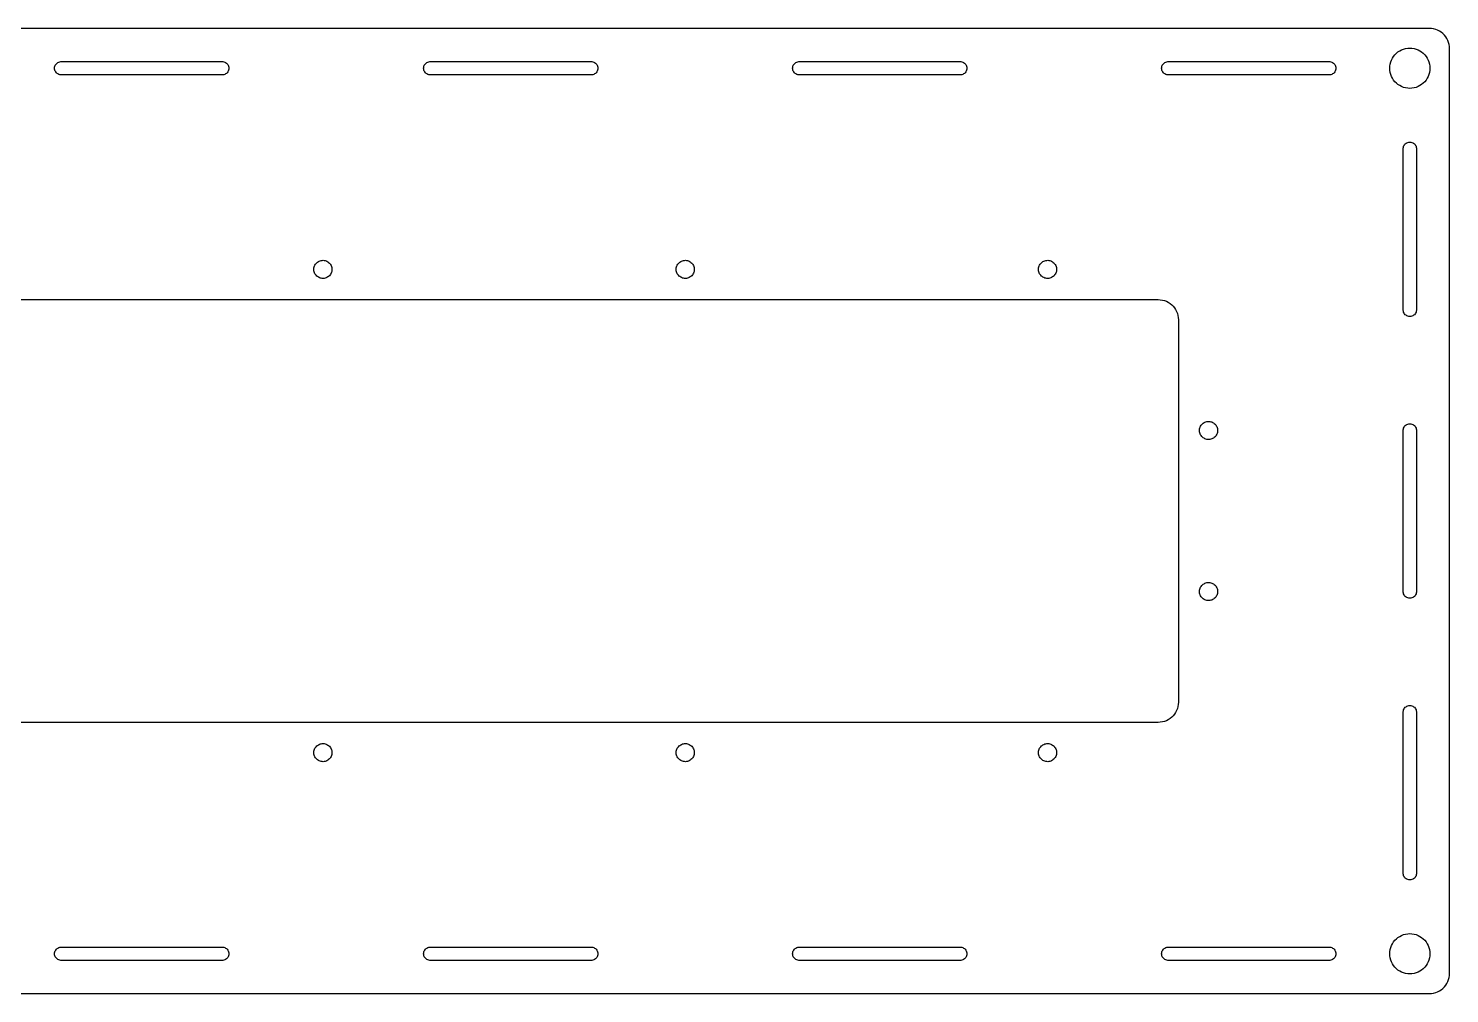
# Model space of a CAD drawing. Header units: metres. Extents: x -325 to 325, y -120 to 120.
# Drawn here: x -28.1 to 324.9, y -119.8 to 119.8 of the extents above; entities that cross this region are included whole.
import ezdxf

# ---------------------------------------------------------------- set-up
doc = ezdxf.new("R2010")
doc.units = ezdxf.units.M

msp = doc.modelspace()

# ---------------------------------------------------------------- linework, layer by layer
for p, q in [((319.875, 119.825), (-319.875, 119.825)), ((320.398, 119.798), (319.875, 119.825)), ((320.915, 119.716), (320.398, 119.798)), ((321.42, 119.58), (320.915, 119.716)), ((321.909, 119.393), (321.42, 119.58)), ((322.375, 119.155), (321.909, 119.393)), ((322.814, 118.87), (322.375, 119.155)), ((323.221, 118.541), (322.814, 118.87)), ((323.591, 118.171), (323.221, 118.541)), ((323.92, 117.764), (323.591, 118.171)), ((324.205, 117.325), (323.92, 117.764)), ((324.443, 116.859), (324.205, 117.325)), ((324.63, 116.37), (324.443, 116.859)), ((310.955, 112.889), (311.284, 113.296)), ((311.284, 113.296), (311.654, 113.666)), ((311.654, 113.666), (312.061, 113.995)), ((312.061, 113.995), (312.5, 114.28)), ((312.5, 114.28), (312.966, 114.518)), ((312.966, 114.518), (313.455, 114.705)), ((313.455, 114.705), (313.96, 114.841)), ((313.96, 114.841), (314.477, 114.923)), ((314.477, 114.923), (315, 114.95)), ((315, 114.95), (315.523, 114.923)), ((315.523, 114.923), (316.04, 114.841)), ((316.04, 114.841), (316.545, 114.705)), ((316.545, 114.705), (317.034, 114.518)), ((317.034, 114.518), (317.5, 114.28)), ((317.5, 114.28), (317.939, 113.995)), ((317.939, 113.995), (318.346, 113.666)), ((318.346, 113.666), (318.716, 113.296)), ((318.716, 113.296), (319.045, 112.889)), ((324.766, 115.865), (324.63, 116.37)), ((324.848, 115.348), (324.766, 115.865)), ((324.875, 114.825), (324.848, 115.348)), ((324.875, -114.825), (324.875, 114.825)), ((-21.65, 109.95), (-21.6316, 110.196)), ((-21.6316, 109.704), (-21.65, 109.95)), ((-21.6316, 110.196), (-21.5767, 110.436)), ((-21.5767, 109.464), (-21.6316, 109.704)), ((-21.5767, 110.436), (-21.4866, 110.666)), ((-21.4866, 109.234), (-21.5767, 109.464)), ((-21.4866, 110.666), (-21.3633, 110.879)), ((-21.3633, 110.879), (-21.2095, 111.072)), ((-21.2095, 111.072), (-21.0287, 111.24)), ((-21.0287, 111.24), (-20.825, 111.379)), ((-20.825, 111.379), (-20.6028, 111.486)), ((-20.6028, 111.486), (-20.3672, 111.559)), ((-20.3672, 111.559), (-20.1233, 111.595)), ((-20.1233, 111.595), (20.1233, 111.595)), ((20.1233, 111.595), (20.3672, 111.559)), ((20.3672, 111.559), (20.6028, 111.486)), ((20.6028, 111.486), (20.825, 111.379)), ((20.825, 111.379), (21.0287, 111.24)), ((21.0287, 111.24), (21.2095, 111.072)), ((21.2095, 111.072), (21.3633, 110.879)), ((21.3633, 110.879), (21.4866, 110.666)), ((21.4866, 110.666), (21.5767, 110.436)), ((21.5767, 109.464), (21.4866, 109.234)), ((21.5767, 110.436), (21.6316, 110.196)), ((21.6316, 109.704), (21.5767, 109.464)), ((21.6316, 110.196), (21.65, 109.95)), ((21.65, 109.95), (21.6316, 109.704)), ((70.0167, 109.95), (70.0351, 110.196)), ((70.0351, 109.704), (70.0167, 109.95)), ((70.0351, 110.196), (70.09, 110.436)), ((70.09, 109.464), (70.0351, 109.704)), ((70.09, 110.436), (70.1801, 110.666)), ((70.1801, 109.234), (70.09, 109.464)), ((70.1801, 110.666), (70.3034, 110.879)), ((70.3034, 110.879), (70.4571, 111.072)), ((70.4571, 111.072), (70.6379, 111.24)), ((70.6379, 111.24), (70.8417, 111.379)), ((70.8417, 111.379), (71.0638, 111.486)), ((71.0638, 111.486), (71.2995, 111.559)), ((71.2995, 111.559), (71.5434, 111.595)), ((71.5434, 111.595), (111.79, 111.595)), ((111.79, 111.595), (112.034, 111.559)), ((112.034, 111.559), (112.269, 111.486)), ((112.269, 111.486), (112.492, 111.379)), ((112.492, 111.379), (112.695, 111.24)), ((112.695, 111.24), (112.876, 111.072)), ((112.876, 111.072), (113.03, 110.879)), ((113.03, 110.879), (113.153, 110.666)), ((113.153, 110.666), (113.243, 110.436)), ((113.243, 109.464), (113.153, 109.234)), ((113.243, 110.436), (113.298, 110.196)), ((113.298, 109.704), (113.243, 109.464)), ((113.298, 110.196), (113.317, 109.95)), ((113.317, 109.95), (113.298, 109.704)), ((161.683, 109.95), (161.702, 110.196)), ((161.702, 109.704), (161.683, 109.95)), ((161.702, 110.196), (161.757, 110.436)), ((161.757, 109.464), (161.702, 109.704)), ((161.757, 110.436), (161.847, 110.666)), ((161.847, 109.234), (161.757, 109.464)), ((161.847, 110.666), (161.97, 110.879)), ((161.97, 110.879), (162.124, 111.072)), ((162.124, 111.072), (162.305, 111.24)), ((162.305, 111.24), (162.508, 111.379)), ((162.508, 111.379), (162.731, 111.486)), ((162.731, 111.486), (162.966, 111.559)), ((162.966, 111.559), (163.21, 111.595)), ((163.21, 111.595), (203.457, 111.595)), ((203.457, 111.595), (203.701, 111.559)), ((203.701, 111.559), (203.936, 111.486)), ((203.936, 111.486), (204.158, 111.379)), ((204.158, 111.379), (204.362, 111.24)), ((204.362, 111.24), (204.543, 111.072)), ((204.543, 111.072), (204.697, 110.879)), ((204.697, 110.879), (204.82, 110.666)), ((204.82, 110.666), (204.91, 110.436)), ((204.91, 109.464), (204.82, 109.234)), ((204.91, 110.436), (204.965, 110.196)), ((204.965, 109.704), (204.91, 109.464)), ((204.965, 110.196), (204.983, 109.95)), ((204.983, 109.95), (204.965, 109.704)), ((253.35, 109.95), (253.368, 110.196)), ((253.368, 109.704), (253.35, 109.95)), ((253.368, 110.196), (253.423, 110.436)), ((253.423, 109.464), (253.368, 109.704)), ((253.423, 110.436), (253.513, 110.666)), ((253.513, 109.234), (253.423, 109.464)), ((253.513, 110.666), (253.637, 110.879)), ((253.637, 110.879), (253.79, 111.072)), ((253.79, 111.072), (253.971, 111.24)), ((253.971, 111.24), (254.175, 111.379)), ((254.175, 111.379), (254.397, 111.486)), ((254.397, 111.486), (254.633, 111.559)), ((254.633, 111.559), (254.877, 111.595)), ((254.877, 111.595), (295.123, 111.595)), ((295.123, 111.595), (295.367, 111.559)), ((295.367, 111.559), (295.603, 111.486)), ((295.603, 111.486), (295.825, 111.379)), ((295.825, 111.379), (296.029, 111.24)), ((296.029, 111.24), (296.21, 111.072)), ((296.21, 111.072), (296.363, 110.879)), ((296.363, 110.879), (296.487, 110.666)), ((296.487, 110.666), (296.577, 110.436)), ((296.577, 109.464), (296.487, 109.234)), ((296.577, 110.436), (296.632, 110.196)), ((296.632, 109.704), (296.577, 109.464)), ((296.632, 110.196), (296.65, 109.95)), ((296.65, 109.95), (296.632, 109.704)), ((310, 109.95), (310.027, 110.473)), ((310.027, 109.427), (310, 109.95)), ((310.027, 110.473), (310.109, 110.99)), ((310.109, 110.99), (310.245, 111.495)), ((310.245, 111.495), (310.432, 111.984)), ((310.432, 111.984), (310.67, 112.45)), ((310.67, 112.45), (310.955, 112.889)), ((319.045, 112.889), (319.33, 112.45)), ((319.33, 112.45), (319.568, 111.984)), ((319.568, 111.984), (319.755, 111.495)), ((319.755, 111.495), (319.891, 110.99)), ((319.891, 110.99), (319.973, 110.473)), ((319.973, 110.473), (320, 109.95)), ((320, 109.95), (319.973, 109.427)), ((-21.3633, 109.021), (-21.4866, 109.234)), ((-21.2095, 108.828), (-21.3633, 109.021)), ((-21.0287, 108.66), (-21.2095, 108.828)), ((-20.825, 108.521), (-21.0287, 108.66)), ((-20.6028, 108.414), (-20.825, 108.521)), ((-20.3672, 108.341), (-20.6028, 108.414)), ((-20.1233, 108.305), (-20.3672, 108.341)), ((20.1233, 108.305), (-20.1233, 108.305)), ((20.3672, 108.341), (20.1233, 108.305)), ((20.6028, 108.414), (20.3672, 108.341)), ((20.825, 108.521), (20.6028, 108.414)), ((21.0287, 108.66), (20.825, 108.521)), ((21.2095, 108.828), (21.0287, 108.66)), ((21.3633, 109.021), (21.2095, 108.828)), ((21.4866, 109.234), (21.3633, 109.021)), ((70.3034, 109.021), (70.1801, 109.234)), ((70.4571, 108.828), (70.3034, 109.021)), ((70.6379, 108.66), (70.4571, 108.828)), ((70.8417, 108.521), (70.6379, 108.66)), ((71.0638, 108.414), (70.8417, 108.521)), ((71.2995, 108.341), (71.0638, 108.414)), ((71.5434, 108.305), (71.2995, 108.341)), ((111.79, 108.305), (71.5434, 108.305)), ((112.034, 108.341), (111.79, 108.305)), ((112.269, 108.414), (112.034, 108.341)), ((112.492, 108.521), (112.269, 108.414)), ((112.695, 108.66), (112.492, 108.521)), ((112.876, 108.828), (112.695, 108.66)), ((113.03, 109.021), (112.876, 108.828)), ((113.153, 109.234), (113.03, 109.021)), ((161.97, 109.021), (161.847, 109.234)), ((162.124, 108.828), (161.97, 109.021)), ((162.305, 108.66), (162.124, 108.828)), ((162.508, 108.521), (162.305, 108.66)), ((162.731, 108.414), (162.508, 108.521)), ((162.966, 108.341), (162.731, 108.414)), ((163.21, 108.305), (162.966, 108.341)), ((203.457, 108.305), (163.21, 108.305)), ((203.701, 108.341), (203.457, 108.305)), ((203.936, 108.414), (203.701, 108.341)), ((204.158, 108.521), (203.936, 108.414)), ((204.362, 108.66), (204.158, 108.521)), ((204.543, 108.828), (204.362, 108.66)), ((204.697, 109.021), (204.543, 108.828)), ((204.82, 109.234), (204.697, 109.021)), ((253.637, 109.021), (253.513, 109.234)), ((253.79, 108.828), (253.637, 109.021)), ((253.971, 108.66), (253.79, 108.828)), ((254.175, 108.521), (253.971, 108.66)), ((254.397, 108.414), (254.175, 108.521)), ((254.633, 108.341), (254.397, 108.414)), ((254.877, 108.305), (254.633, 108.341)), ((295.123, 108.305), (254.877, 108.305)), ((295.367, 108.341), (295.123, 108.305)), ((295.603, 108.414), (295.367, 108.341)), ((295.825, 108.521), (295.603, 108.414)), ((296.029, 108.66), (295.825, 108.521)), ((296.21, 108.828), (296.029, 108.66)), ((296.363, 109.021), (296.21, 108.828)), ((296.487, 109.234), (296.363, 109.021)), ((310.109, 108.91), (310.027, 109.427)), ((310.245, 108.405), (310.109, 108.91)), ((310.432, 107.916), (310.245, 108.405)), ((310.67, 107.45), (310.432, 107.916)), ((310.955, 107.011), (310.67, 107.45)), ((311.284, 106.604), (310.955, 107.011)), ((311.654, 106.234), (311.284, 106.604)), ((312.061, 105.905), (311.654, 106.234)), ((318.346, 106.234), (317.939, 105.905)), ((318.716, 106.604), (318.346, 106.234)), ((319.045, 107.011), (318.716, 106.604)), ((319.33, 107.45), (319.045, 107.011)), ((319.568, 107.916), (319.33, 107.45)), ((319.755, 108.405), (319.568, 107.916)), ((319.891, 108.91), (319.755, 108.405)), ((319.973, 109.427), (319.891, 108.91)), ((312.5, 105.62), (312.061, 105.905)), ((312.966, 105.382), (312.5, 105.62)), ((313.455, 105.195), (312.966, 105.382)), ((313.96, 105.059), (313.455, 105.195)), ((314.477, 104.977), (313.96, 105.059)), ((315, 104.95), (314.477, 104.977)), ((315.523, 104.977), (315, 104.95)), ((316.04, 105.059), (315.523, 104.977)), ((316.545, 105.195), (316.04, 105.059)), ((317.034, 105.382), (316.545, 105.195)), ((317.5, 105.62), (317.034, 105.382)), ((317.939, 105.905), (317.5, 105.62)), ((313.355, 90.0733), (313.391, 90.3172)), ((313.355, 49.8267), (313.355, 90.0733)), ((313.391, 90.3172), (313.464, 90.5528)), ((313.464, 90.5528), (313.571, 90.775)), ((313.571, 90.775), (313.71, 90.9788)), ((313.71, 90.9788), (313.878, 91.1595)), ((313.878, 91.1595), (314.071, 91.3133)), ((314.071, 91.3133), (314.284, 91.4366)), ((314.284, 91.4366), (314.514, 91.5267)), ((314.514, 91.5267), (314.754, 91.5816)), ((314.754, 91.5816), (315, 91.6)), ((315, 91.6), (315.246, 91.5816)), ((315.246, 91.5816), (315.486, 91.5267)), ((315.486, 91.5267), (315.716, 91.4366)), ((315.716, 91.4366), (315.929, 91.3133)), ((315.929, 91.3133), (316.122, 91.1595)), ((316.122, 91.1595), (316.29, 90.9788)), ((316.29, 90.9788), (316.429, 90.775)), ((316.429, 90.775), (316.536, 90.5528)), ((316.536, 90.5528), (316.609, 90.3172)), ((316.609, 90.3172), (316.645, 90.0733)), ((316.645, 90.0733), (316.645, 49.8267)), ((42.7534, 60.1239), (42.7807, 60.3703)), ((42.7534, 59.8761), (42.7534, 60.1239)), ((42.7807, 60.3703), (42.8349, 60.6122)), ((42.8349, 60.6122), (42.9154, 60.8467)), ((42.9154, 60.8467), (43.0212, 61.0709)), ((43.0212, 61.0709), (43.151, 61.2821)), ((43.151, 61.2821), (43.3033, 61.4777)), ((43.3033, 61.4777), (43.4761, 61.6554)), ((43.4761, 61.6554), (43.6675, 61.813)), ((43.6675, 61.813), (43.875, 61.9485)), ((43.875, 61.9485), (44.0962, 62.0605)), ((44.0962, 62.0605), (44.3283, 62.1474)), ((44.3283, 62.1474), (44.5686, 62.2083)), ((44.5686, 62.2083), (44.8142, 62.2423)), ((44.8142, 62.2423), (45.062, 62.2491)), ((45.062, 62.2491), (45.309, 62.2287)), ((45.309, 62.2287), (45.5523, 62.1812)), ((45.5523, 62.1812), (45.7889, 62.1071)), ((45.7889, 62.1071), (46.0159, 62.0076)), ((46.0159, 62.0076), (46.2306, 61.8836)), ((46.2306, 61.8836), (46.4304, 61.7368)), ((46.4304, 61.7368), (46.6128, 61.5689)), ((46.6128, 61.5689), (46.7756, 61.382)), ((46.7756, 61.382), (46.9168, 61.1783)), ((46.9168, 61.1783), (47.0348, 60.9602)), ((47.0348, 60.9602), (47.1281, 60.7306)), ((47.1281, 60.7306), (47.1955, 60.492)), ((47.1955, 60.492), (47.2363, 60.2475)), ((47.2363, 60.2475), (47.25, 60)), ((132.753, 60.1239), (132.781, 60.3703)), ((132.753, 59.8761), (132.753, 60.1239)), ((132.781, 60.3703), (132.835, 60.6122)), ((132.835, 60.6122), (132.915, 60.8467)), ((132.915, 60.8467), (133.021, 61.0709)), ((133.021, 61.0709), (133.151, 61.2821)), ((133.151, 61.2821), (133.303, 61.4777)), ((133.303, 61.4777), (133.476, 61.6554)), ((133.476, 61.6554), (133.667, 61.813)), ((133.667, 61.813), (133.875, 61.9485)), ((133.875, 61.9485), (134.096, 62.0605)), ((134.096, 62.0605), (134.328, 62.1474)), ((134.328, 62.1474), (134.569, 62.2083)), ((134.569, 62.2083), (134.814, 62.2423)), ((134.814, 62.2423), (135.062, 62.2491)), ((135.062, 62.2491), (135.309, 62.2287)), ((135.309, 62.2287), (135.552, 62.1812)), ((135.552, 62.1812), (135.789, 62.1071)), ((135.789, 62.1071), (136.016, 62.0076)), ((136.016, 62.0076), (136.231, 61.8836)), ((136.231, 61.8836), (136.43, 61.7368)), ((136.43, 61.7368), (136.613, 61.5689)), ((136.613, 61.5689), (136.776, 61.382)), ((136.776, 61.382), (136.917, 61.1783)), ((136.917, 61.1783), (137.035, 60.9602)), ((137.035, 60.9602), (137.128, 60.7306)), ((137.128, 60.7306), (137.196, 60.492)), ((137.196, 60.492), (137.236, 60.2475)), ((137.236, 60.2475), (137.25, 60)), ((222.753, 60.1239), (222.781, 60.3703)), ((222.753, 59.8761), (222.753, 60.1239)), ((222.781, 60.3703), (222.835, 60.6122)), ((222.835, 60.6122), (222.915, 60.8467)), ((222.915, 60.8467), (223.021, 61.0709)), ((223.021, 61.0709), (223.151, 61.2821)), ((223.151, 61.2821), (223.303, 61.4777)), ((223.303, 61.4777), (223.476, 61.6554)), ((223.476, 61.6554), (223.667, 61.813)), ((223.667, 61.813), (223.875, 61.9485)), ((223.875, 61.9485), (224.096, 62.0605)), ((224.096, 62.0605), (224.328, 62.1474)), ((224.328, 62.1474), (224.569, 62.2083)), ((224.569, 62.2083), (224.814, 62.2423)), ((224.814, 62.2423), (225.062, 62.2491)), ((225.062, 62.2491), (225.309, 62.2287)), ((225.309, 62.2287), (225.552, 62.1812)), ((225.552, 62.1812), (225.789, 62.1071)), ((225.789, 62.1071), (226.016, 62.0076)), ((226.016, 62.0076), (226.231, 61.8836)), ((226.231, 61.8836), (226.43, 61.7368)), ((226.43, 61.7368), (226.613, 61.5689)), ((226.613, 61.5689), (226.776, 61.382)), ((226.776, 61.382), (226.917, 61.1783)), ((226.917, 61.1783), (227.035, 60.9602)), ((227.035, 60.9602), (227.128, 60.7306)), ((227.128, 60.7306), (227.196, 60.492)), ((227.196, 60.492), (227.236, 60.2475)), ((227.236, 60.2475), (227.25, 60)), ((42.7807, 59.6297), (42.7534, 59.8761)), ((42.8349, 59.3878), (42.7807, 59.6297)), ((42.9154, 59.1533), (42.8349, 59.3878)), ((43.0212, 58.9291), (42.9154, 59.1533)), ((43.151, 58.7179), (43.0212, 58.9291)), ((43.3033, 58.5223), (43.151, 58.7179)), ((43.4761, 58.3446), (43.3033, 58.5223)), ((43.6675, 58.187), (43.4761, 58.3446)), ((43.875, 58.0514), (43.6675, 58.187)), ((44.0962, 57.9395), (43.875, 58.0514)), ((44.3283, 57.8526), (44.0962, 57.9395)), ((44.5686, 57.7917), (44.3283, 57.8526)), ((44.8142, 57.7577), (44.5686, 57.7917)), ((45.062, 57.7509), (44.8142, 57.7577)), ((45.309, 57.7713), (45.062, 57.7509)), ((45.5523, 57.8188), (45.309, 57.7713)), ((45.7889, 57.8928), (45.5523, 57.8188)), ((46.0159, 57.9924), (45.7889, 57.8928)), ((46.2306, 58.1164), (46.0159, 57.9924)), ((46.4304, 58.2632), (46.2306, 58.1164)), ((46.6128, 58.4311), (46.4304, 58.2632)), ((46.7756, 58.618), (46.6128, 58.4311)), ((46.9168, 58.8217), (46.7756, 58.618)), ((47.0348, 59.0397), (46.9168, 58.8217)), ((47.1281, 59.2694), (47.0348, 59.0397)), ((47.1955, 59.508), (47.1281, 59.2694)), ((47.2363, 59.7525), (47.1955, 59.508)), ((47.25, 60), (47.2363, 59.7525)), ((132.781, 59.6297), (132.753, 59.8761)), ((132.835, 59.3878), (132.781, 59.6297)), ((132.915, 59.1533), (132.835, 59.3878)), ((133.021, 58.9291), (132.915, 59.1533)), ((133.151, 58.7179), (133.021, 58.9291)), ((133.303, 58.5223), (133.151, 58.7179)), ((133.476, 58.3446), (133.303, 58.5223)), ((133.667, 58.187), (133.476, 58.3446)), ((133.875, 58.0514), (133.667, 58.187)), ((134.096, 57.9395), (133.875, 58.0514)), ((134.328, 57.8526), (134.096, 57.9395)), ((134.569, 57.7917), (134.328, 57.8526)), ((134.814, 57.7577), (134.569, 57.7917)), ((135.062, 57.7509), (134.814, 57.7577)), ((135.309, 57.7713), (135.062, 57.7509)), ((135.552, 57.8188), (135.309, 57.7713)), ((135.789, 57.8928), (135.552, 57.8188)), ((136.016, 57.9924), (135.789, 57.8928)), ((136.231, 58.1164), (136.016, 57.9924)), ((136.43, 58.2632), (136.231, 58.1164)), ((136.613, 58.4311), (136.43, 58.2632)), ((136.776, 58.618), (136.613, 58.4311)), ((136.917, 58.8217), (136.776, 58.618)), ((137.035, 59.0397), (136.917, 58.8217)), ((137.128, 59.2694), (137.035, 59.0397)), ((137.196, 59.508), (137.128, 59.2694)), ((137.236, 59.7525), (137.196, 59.508)), ((137.25, 60), (137.236, 59.7525)), ((222.781, 59.6297), (222.753, 59.8761)), ((222.835, 59.3878), (222.781, 59.6297)), ((222.915, 59.1533), (222.835, 59.3878)), ((223.021, 58.9291), (222.915, 59.1533)), ((223.151, 58.7179), (223.021, 58.9291)), ((223.303, 58.5223), (223.151, 58.7179)), ((223.476, 58.3446), (223.303, 58.5223)), ((223.667, 58.187), (223.476, 58.3446)), ((223.875, 58.0514), (223.667, 58.187)), ((224.096, 57.9395), (223.875, 58.0514)), ((224.328, 57.8526), (224.096, 57.9395)), ((224.569, 57.7917), (224.328, 57.8526)), ((224.814, 57.7577), (224.569, 57.7917)), ((225.062, 57.7509), (224.814, 57.7577)), ((225.309, 57.7713), (225.062, 57.7509)), ((225.552, 57.8188), (225.309, 57.7713)), ((225.789, 57.8928), (225.552, 57.8188)), ((226.016, 57.9924), (225.789, 57.8928)), ((226.231, 58.1164), (226.016, 57.9924)), ((226.43, 58.2632), (226.231, 58.1164)), ((226.613, 58.4311), (226.43, 58.2632)), ((226.776, 58.618), (226.613, 58.4311)), ((226.917, 58.8217), (226.776, 58.618)), ((227.035, 59.0397), (226.917, 58.8217)), ((227.128, 59.2694), (227.035, 59.0397)), ((227.196, 59.508), (227.128, 59.2694)), ((227.236, 59.7525), (227.196, 59.508)), ((227.25, 60), (227.236, 59.7525)), ((-252.5, 52.5), (252.5, 52.5)), ((252.5, 52.5), (253.023, 52.4726)), ((253.023, 52.4726), (253.54, 52.3907)), ((253.54, 52.3907), (254.045, 52.2553)), ((254.045, 52.2553), (254.534, 52.0677)), ((254.534, 52.0677), (255, 51.8301)), ((255, 51.8301), (255.439, 51.5451)), ((255.439, 51.5451), (255.846, 51.2157)), ((255.846, 51.2157), (256.216, 50.8457)), ((256.216, 50.8457), (256.545, 50.4389)), ((256.545, 50.4389), (256.83, 50)), ((256.83, 50), (257.068, 49.5337)), ((257.068, 49.5337), (257.255, 49.0451)), ((313.391, 49.5828), (313.355, 49.8267)), ((313.464, 49.3472), (313.391, 49.5828)), ((316.609, 49.5828), (316.536, 49.3472)), ((316.645, 49.8267), (316.609, 49.5828)), ((257.255, 49.0451), (257.391, 48.5396)), ((257.391, 48.5396), (257.473, 48.0226)), ((257.473, 48.0226), (257.5, 47.5)), ((257.5, 47.5), (257.5, -47.5)), ((313.571, 49.125), (313.464, 49.3472)), ((313.71, 48.9212), (313.571, 49.125)), ((313.878, 48.7405), (313.71, 48.9212)), ((314.071, 48.5867), (313.878, 48.7405)), ((314.284, 48.4634), (314.071, 48.5867)), ((314.514, 48.3733), (314.284, 48.4634)), ((314.754, 48.3184), (314.514, 48.3733)), ((315, 48.3), (314.754, 48.3184)), ((315.246, 48.3184), (315, 48.3)), ((315.486, 48.3733), (315.246, 48.3184)), ((315.716, 48.4634), (315.486, 48.3733)), ((315.929, 48.5867), (315.716, 48.4634)), ((316.122, 48.7405), (315.929, 48.5867)), ((316.29, 48.9212), (316.122, 48.7405)), ((316.429, 49.125), (316.29, 48.9212)), ((316.536, 49.3472), (316.429, 49.125)), ((263.021, 21.0709), (263.151, 21.2821)), ((263.151, 21.2821), (263.303, 21.4777)), ((263.303, 21.4777), (263.476, 21.6554)), ((263.476, 21.6554), (263.667, 21.813)), ((263.667, 21.813), (263.875, 21.9485)), ((263.875, 21.9485), (264.096, 22.0605)), ((264.096, 22.0605), (264.328, 22.1474)), ((264.328, 22.1474), (264.569, 22.2083)), ((264.569, 22.2083), (264.814, 22.2423)), ((264.814, 22.2423), (265.062, 22.2491)), ((265.062, 22.2491), (265.309, 22.2287)), ((265.309, 22.2287), (265.552, 22.1811)), ((265.552, 22.1811), (265.789, 22.1071)), ((265.789, 22.1071), (266.016, 22.0076)), ((266.016, 22.0076), (266.231, 21.8836)), ((266.231, 21.8836), (266.43, 21.7368)), ((266.43, 21.7368), (266.613, 21.5689)), ((266.613, 21.5689), (266.776, 21.382)), ((266.776, 21.382), (266.917, 21.1783)), ((313.71, 21.0287), (313.878, 21.2095)), ((313.878, 21.2095), (314.071, 21.3633)), ((314.071, 21.3633), (314.284, 21.4866)), ((314.284, 21.4866), (314.514, 21.5767)), ((314.514, 21.5767), (314.754, 21.6316)), ((314.754, 21.6316), (315, 21.65)), ((315, 21.65), (315.246, 21.6316)), ((315.246, 21.6316), (315.486, 21.5767)), ((315.486, 21.5767), (315.716, 21.4866)), ((315.716, 21.4866), (315.929, 21.3633)), ((315.929, 21.3633), (316.122, 21.2095)), ((316.122, 21.2095), (316.29, 21.0287)), ((262.753, 20.1239), (262.781, 20.3703)), ((262.753, 19.8761), (262.753, 20.1239)), ((262.781, 19.6297), (262.753, 19.8761)), ((262.781, 20.3703), (262.835, 20.6122)), ((262.835, 19.3878), (262.781, 19.6297)), ((262.835, 20.6122), (262.915, 20.8467)), ((262.915, 19.1533), (262.835, 19.3878)), ((262.915, 20.8467), (263.021, 21.0709)), ((263.021, 18.9291), (262.915, 19.1533)), ((263.151, 18.7179), (263.021, 18.9291)), ((263.303, 18.5223), (263.151, 18.7179)), ((263.476, 18.3446), (263.303, 18.5223)), ((263.667, 18.187), (263.476, 18.3446)), ((263.875, 18.0514), (263.667, 18.187)), ((264.096, 17.9395), (263.875, 18.0514)), ((264.328, 17.8526), (264.096, 17.9395)), ((264.569, 17.7917), (264.328, 17.8526)), ((264.814, 17.7577), (264.569, 17.7917)), ((265.062, 17.7509), (264.814, 17.7577)), ((265.309, 17.7713), (265.062, 17.7509)), ((265.552, 17.8188), (265.309, 17.7713)), ((265.789, 17.8928), (265.552, 17.8188)), ((266.016, 17.9924), (265.789, 17.8928)), ((266.231, 18.1164), (266.016, 17.9924)), ((266.43, 18.2632), (266.231, 18.1164)), ((266.613, 18.4311), (266.43, 18.2632)), ((266.776, 18.618), (266.613, 18.4311)), ((266.917, 18.8217), (266.776, 18.618)), ((266.917, 21.1783), (267.035, 20.9602)), ((267.035, 19.0397), (266.917, 18.8217)), ((267.035, 20.9602), (267.128, 20.7306)), ((267.128, 19.2694), (267.035, 19.0397)), ((267.128, 20.7306), (267.196, 20.492)), ((267.196, 19.508), (267.128, 19.2694)), ((267.196, 20.492), (267.236, 20.2475)), ((267.236, 19.7525), (267.196, 19.508)), ((267.236, 20.2475), (267.25, 20)), ((267.25, 20), (267.236, 19.7525)), ((313.355, 20.1233), (313.391, 20.3672)), ((313.355, -20.1233), (313.355, 20.1233)), ((313.391, 20.3672), (313.464, 20.6028)), ((313.464, 20.6028), (313.571, 20.825)), ((313.571, 20.825), (313.71, 21.0287)), ((316.29, 21.0287), (316.429, 20.825)), ((316.429, 20.825), (316.536, 20.6028)), ((316.536, 20.6028), (316.609, 20.3672)), ((316.609, 20.3672), (316.645, 20.1233)), ((316.645, 20.1233), (316.645, -20.1233)), ((262.753, -19.8761), (262.781, -19.6297)), ((262.753, -20.1239), (262.753, -19.8761)), ((262.781, -20.3703), (262.753, -20.1239)), ((262.781, -19.6297), (262.835, -19.3878)), ((262.835, -20.6122), (262.781, -20.3703)), ((262.835, -19.3878), (262.915, -19.1533)), ((262.915, -20.8467), (262.835, -20.6122)), ((262.915, -19.1533), (263.021, -18.9291)), ((263.021, -21.0709), (262.915, -20.8467)), ((263.021, -18.9291), (263.151, -18.7179)), ((263.151, -21.2821), (263.021, -21.0709)), ((263.151, -18.7179), (263.303, -18.5223)), ((263.303, -18.5223), (263.476, -18.3446)), ((263.476, -18.3446), (263.667, -18.187)), ((263.667, -18.187), (263.875, -18.0514)), ((263.875, -18.0514), (264.096, -17.9395)), ((264.096, -17.9395), (264.328, -17.8526)), ((264.328, -17.8526), (264.569, -17.7917)), ((264.569, -17.7917), (264.814, -17.7577)), ((264.814, -17.7577), (265.062, -17.7509)), ((265.062, -17.7509), (265.309, -17.7713)), ((265.309, -17.7713), (265.552, -17.8188)), ((265.552, -17.8188), (265.789, -17.8928)), ((265.789, -17.8928), (266.016, -17.9924)), ((266.016, -17.9924), (266.231, -18.1164)), ((266.231, -18.1164), (266.43, -18.2632)), ((266.43, -18.2632), (266.613, -18.4311)), ((266.613, -18.4311), (266.776, -18.618)), ((266.776, -18.618), (266.917, -18.8217)), ((266.917, -21.1783), (266.776, -21.382)), ((266.917, -18.8217), (267.035, -19.0397)), ((267.035, -20.9602), (266.917, -21.1783)), ((267.035, -19.0397), (267.128, -19.2694)), ((267.128, -20.7306), (267.035, -20.9602)), ((267.128, -19.2694), (267.196, -19.508)), ((267.196, -20.492), (267.128, -20.7306)), ((267.196, -19.508), (267.236, -19.7525)), ((267.236, -20.2475), (267.196, -20.492)), ((267.236, -19.7525), (267.25, -20)), ((267.25, -20), (267.236, -20.2475)), ((313.391, -20.3672), (313.355, -20.1233)), ((313.464, -20.6028), (313.391, -20.3672)), ((313.571, -20.825), (313.464, -20.6028)), ((313.71, -21.0287), (313.571, -20.825)), ((313.878, -21.2095), (313.71, -21.0287)), ((316.29, -21.0287), (316.122, -21.2095)), ((316.429, -20.825), (316.29, -21.0287)), ((316.536, -20.6028), (316.429, -20.825)), ((316.609, -20.3672), (316.536, -20.6028)), ((316.645, -20.1233), (316.609, -20.3672)), ((263.303, -21.4777), (263.151, -21.2821)), ((263.476, -21.6554), (263.303, -21.4777)), ((263.667, -21.813), (263.476, -21.6554)), ((263.875, -21.9485), (263.667, -21.813)), ((264.096, -22.0605), (263.875, -21.9485)), ((264.328, -22.1474), (264.096, -22.0605)), ((264.569, -22.2083), (264.328, -22.1474)), ((264.814, -22.2423), (264.569, -22.2083)), ((265.062, -22.2491), (264.814, -22.2423)), ((265.309, -22.2287), (265.062, -22.2491)), ((265.552, -22.1811), (265.309, -22.2287)), ((265.789, -22.1071), (265.552, -22.1811)), ((266.016, -22.0076), (265.789, -22.1071)), ((266.231, -21.8836), (266.016, -22.0076)), ((266.43, -21.7368), (266.231, -21.8836)), ((266.613, -21.5689), (266.43, -21.7368)), ((266.776, -21.382), (266.613, -21.5689)), ((314.071, -21.3633), (313.878, -21.2095)), ((314.284, -21.4866), (314.071, -21.3633)), ((314.514, -21.5767), (314.284, -21.4866)), ((314.754, -21.6316), (314.514, -21.5767)), ((315, -21.65), (314.754, -21.6316)), ((315.246, -21.6316), (315, -21.65)), ((315.486, -21.5767), (315.246, -21.6316)), ((315.716, -21.4866), (315.486, -21.5767)), ((315.929, -21.3633), (315.716, -21.4866)), ((316.122, -21.2095), (315.929, -21.3633)), ((257.255, -49.0451), (257.068, -49.5337)), ((257.391, -48.5396), (257.255, -49.0451)), ((257.473, -48.0226), (257.391, -48.5396)), ((257.5, -47.5), (257.473, -48.0226)), ((313.391, -49.5828), (313.464, -49.3472)), ((313.464, -49.3472), (313.571, -49.125)), ((313.571, -49.125), (313.71, -48.9212)), ((313.71, -48.9212), (313.878, -48.7405)), ((313.878, -48.7405), (314.071, -48.5867)), ((314.071, -48.5867), (314.284, -48.4634)), ((314.284, -48.4634), (314.514, -48.3733)), ((314.514, -48.3733), (314.754, -48.3184)), ((314.754, -48.3184), (315, -48.3)), ((315, -48.3), (315.246, -48.3184)), ((315.246, -48.3184), (315.486, -48.3733)), ((315.486, -48.3733), (315.716, -48.4634)), ((315.716, -48.4634), (315.929, -48.5867)), ((315.929, -48.5867), (316.122, -48.7405)), ((316.122, -48.7405), (316.29, -48.9212)), ((316.29, -48.9212), (316.429, -49.125)), ((316.429, -49.125), (316.536, -49.3472)), ((316.536, -49.3472), (316.609, -49.5828)), ((252.5, -52.5), (-252.5, -52.5)), ((253.023, -52.4726), (252.5, -52.5)), ((253.54, -52.3907), (253.023, -52.4726)), ((254.045, -52.2553), (253.54, -52.3907)), ((254.534, -52.0677), (254.045, -52.2553)), ((255, -51.8301), (254.534, -52.0677)), ((255.439, -51.5451), (255, -51.8301)), ((255.846, -51.2157), (255.439, -51.5451)), ((256.216, -50.8457), (255.846, -51.2157)), ((256.545, -50.4389), (256.216, -50.8457)), ((256.83, -50), (256.545, -50.4389)), ((257.068, -49.5337), (256.83, -50)), ((313.355, -49.8267), (313.391, -49.5828)), ((313.355, -90.0733), (313.355, -49.8267)), ((316.609, -49.5828), (316.645, -49.8267)), ((316.645, -49.8267), (316.645, -90.0733)), ((42.7534, -59.8761), (42.7807, -59.6297)), ((42.7534, -60.1239), (42.7534, -59.8761)), ((42.7807, -59.6297), (42.8349, -59.3878)), ((42.8349, -59.3878), (42.9154, -59.1533)), ((42.9154, -59.1533), (43.0212, -58.9291)), ((43.0212, -58.9291), (43.151, -58.7179)), ((43.151, -58.7179), (43.3033, -58.5223)), ((43.3033, -58.5223), (43.4761, -58.3446)), ((43.4761, -58.3446), (43.6675, -58.187)), ((43.6675, -58.187), (43.875, -58.0514)), ((43.875, -58.0514), (44.0962, -57.9395)), ((44.0962, -57.9395), (44.3283, -57.8526)), ((44.3283, -57.8526), (44.5686, -57.7917)), ((44.5686, -57.7917), (44.8142, -57.7577)), ((44.8142, -57.7577), (45.062, -57.7509)), ((45.062, -57.7509), (45.309, -57.7713)), ((45.309, -57.7713), (45.5523, -57.8188)), ((45.5523, -57.8188), (45.7889, -57.8928)), ((45.7889, -57.8928), (46.0159, -57.9924)), ((46.0159, -57.9924), (46.2306, -58.1164)), ((46.2306, -58.1164), (46.4304, -58.2632)), ((46.4304, -58.2632), (46.6128, -58.4311)), ((46.6128, -58.4311), (46.7756, -58.618)), ((46.7756, -58.618), (46.9168, -58.8217)), ((46.9168, -58.8217), (47.0348, -59.0397)), ((47.0348, -59.0397), (47.1281, -59.2694)), ((47.1281, -59.2694), (47.1955, -59.508)), ((47.1955, -59.508), (47.2363, -59.7525)), ((47.2363, -59.7525), (47.25, -60)), ((47.25, -60), (47.2363, -60.2475)), ((132.753, -59.8761), (132.781, -59.6297)), ((132.753, -60.1239), (132.753, -59.8761)), ((132.781, -59.6297), (132.835, -59.3878)), ((132.835, -59.3878), (132.915, -59.1533)), ((132.915, -59.1533), (133.021, -58.9291)), ((133.021, -58.9291), (133.151, -58.7179)), ((133.151, -58.7179), (133.303, -58.5223)), ((133.303, -58.5223), (133.476, -58.3446)), ((133.476, -58.3446), (133.667, -58.187)), ((133.667, -58.187), (133.875, -58.0514)), ((133.875, -58.0514), (134.096, -57.9395)), ((134.096, -57.9395), (134.328, -57.8526)), ((134.328, -57.8526), (134.569, -57.7917)), ((134.569, -57.7917), (134.814, -57.7577)), ((134.814, -57.7577), (135.062, -57.7509)), ((135.062, -57.7509), (135.309, -57.7713)), ((135.309, -57.7713), (135.552, -57.8188)), ((135.552, -57.8188), (135.789, -57.8928)), ((135.789, -57.8928), (136.016, -57.9924)), ((136.016, -57.9924), (136.231, -58.1164)), ((136.231, -58.1164), (136.43, -58.2632)), ((136.43, -58.2632), (136.613, -58.4311)), ((136.613, -58.4311), (136.776, -58.618)), ((136.776, -58.618), (136.917, -58.8217)), ((136.917, -58.8217), (137.035, -59.0397)), ((137.035, -59.0397), (137.128, -59.2694)), ((137.128, -59.2694), (137.196, -59.508)), ((137.196, -59.508), (137.236, -59.7525)), ((137.236, -59.7525), (137.25, -60)), ((137.25, -60), (137.236, -60.2475)), ((222.753, -59.8761), (222.781, -59.6297)), ((222.753, -60.1239), (222.753, -59.8761)), ((222.781, -59.6297), (222.835, -59.3878)), ((222.835, -59.3878), (222.915, -59.1533)), ((222.915, -59.1533), (223.021, -58.9291)), ((223.021, -58.9291), (223.151, -58.7179)), ((223.151, -58.7179), (223.303, -58.5223)), ((223.303, -58.5223), (223.476, -58.3446)), ((223.476, -58.3446), (223.667, -58.187)), ((223.667, -58.187), (223.875, -58.0514)), ((223.875, -58.0514), (224.096, -57.9395)), ((224.096, -57.9395), (224.328, -57.8526)), ((224.328, -57.8526), (224.569, -57.7917)), ((224.569, -57.7917), (224.814, -57.7577)), ((224.814, -57.7577), (225.062, -57.7509)), ((225.062, -57.7509), (225.309, -57.7713)), ((225.309, -57.7713), (225.552, -57.8188)), ((225.552, -57.8188), (225.789, -57.8928)), ((225.789, -57.8928), (226.016, -57.9924)), ((226.016, -57.9924), (226.231, -58.1164)), ((226.231, -58.1164), (226.43, -58.2632)), ((226.43, -58.2632), (226.613, -58.4311)), ((226.613, -58.4311), (226.776, -58.618)), ((226.776, -58.618), (226.917, -58.8217)), ((226.917, -58.8217), (227.035, -59.0397)), ((227.035, -59.0397), (227.128, -59.2694)), ((227.128, -59.2694), (227.196, -59.508)), ((227.196, -59.508), (227.236, -59.7525)), ((227.236, -59.7525), (227.25, -60)), ((227.25, -60), (227.236, -60.2475)), ((42.7807, -60.3703), (42.7534, -60.1239)), ((42.8349, -60.6122), (42.7807, -60.3703)), ((42.9154, -60.8467), (42.8349, -60.6122)), ((43.0212, -61.0709), (42.9154, -60.8467)), ((43.151, -61.2821), (43.0212, -61.0709)), ((43.3033, -61.4777), (43.151, -61.2821)), ((43.4761, -61.6554), (43.3033, -61.4777)), ((43.6675, -61.813), (43.4761, -61.6554)), ((43.875, -61.9485), (43.6675, -61.813)), ((44.0962, -62.0605), (43.875, -61.9485)), ((44.3283, -62.1474), (44.0962, -62.0605)), ((44.5686, -62.2083), (44.3283, -62.1474)), ((44.8142, -62.2423), (44.5686, -62.2083)), ((45.062, -62.2491), (44.8142, -62.2423)), ((45.309, -62.2287), (45.062, -62.2491)), ((45.5523, -62.1812), (45.309, -62.2287)), ((45.7889, -62.1071), (45.5523, -62.1812)), ((46.0159, -62.0076), (45.7889, -62.1071)), ((46.2306, -61.8836), (46.0159, -62.0076)), ((46.4304, -61.7368), (46.2306, -61.8836)), ((46.6128, -61.5689), (46.4304, -61.7368)), ((46.7756, -61.382), (46.6128, -61.5689)), ((46.9168, -61.1783), (46.7756, -61.382)), ((47.0348, -60.9602), (46.9168, -61.1783)), ((47.1281, -60.7306), (47.0348, -60.9602)), ((47.1955, -60.492), (47.1281, -60.7306)), ((47.2363, -60.2475), (47.1955, -60.492)), ((132.781, -60.3703), (132.753, -60.1239)), ((132.835, -60.6122), (132.781, -60.3703)), ((132.915, -60.8467), (132.835, -60.6122)), ((133.021, -61.0709), (132.915, -60.8467)), ((133.151, -61.2821), (133.021, -61.0709)), ((133.303, -61.4777), (133.151, -61.2821)), ((133.476, -61.6554), (133.303, -61.4777)), ((133.667, -61.813), (133.476, -61.6554)), ((133.875, -61.9485), (133.667, -61.813)), ((134.096, -62.0605), (133.875, -61.9485)), ((134.328, -62.1474), (134.096, -62.0605)), ((134.569, -62.2083), (134.328, -62.1474)), ((134.814, -62.2423), (134.569, -62.2083)), ((135.062, -62.2491), (134.814, -62.2423)), ((135.309, -62.2287), (135.062, -62.2491)), ((135.552, -62.1812), (135.309, -62.2287)), ((135.789, -62.1071), (135.552, -62.1812)), ((136.016, -62.0076), (135.789, -62.1071)), ((136.231, -61.8836), (136.016, -62.0076)), ((136.43, -61.7368), (136.231, -61.8836)), ((136.613, -61.5689), (136.43, -61.7368)), ((136.776, -61.382), (136.613, -61.5689)), ((136.917, -61.1783), (136.776, -61.382)), ((137.035, -60.9602), (136.917, -61.1783)), ((137.128, -60.7306), (137.035, -60.9602)), ((137.196, -60.492), (137.128, -60.7306)), ((137.236, -60.2475), (137.196, -60.492)), ((222.781, -60.3703), (222.753, -60.1239)), ((222.835, -60.6122), (222.781, -60.3703)), ((222.915, -60.8467), (222.835, -60.6122)), ((223.021, -61.0709), (222.915, -60.8467)), ((223.151, -61.2821), (223.021, -61.0709)), ((223.303, -61.4777), (223.151, -61.2821)), ((223.476, -61.6554), (223.303, -61.4777)), ((223.667, -61.813), (223.476, -61.6554)), ((223.875, -61.9485), (223.667, -61.813)), ((224.096, -62.0605), (223.875, -61.9485)), ((224.328, -62.1474), (224.096, -62.0605)), ((224.569, -62.2083), (224.328, -62.1474)), ((224.814, -62.2423), (224.569, -62.2083)), ((225.062, -62.2491), (224.814, -62.2423)), ((225.309, -62.2287), (225.062, -62.2491)), ((225.552, -62.1812), (225.309, -62.2287)), ((225.789, -62.1071), (225.552, -62.1812)), ((226.016, -62.0076), (225.789, -62.1071)), ((226.231, -61.8836), (226.016, -62.0076)), ((226.43, -61.7368), (226.231, -61.8836)), ((226.613, -61.5689), (226.43, -61.7368)), ((226.776, -61.382), (226.613, -61.5689)), ((226.917, -61.1783), (226.776, -61.382)), ((227.035, -60.9602), (226.917, -61.1783)), ((227.128, -60.7306), (227.035, -60.9602)), ((227.196, -60.492), (227.128, -60.7306)), ((227.236, -60.2475), (227.196, -60.492)), ((313.391, -90.3172), (313.355, -90.0733)), ((313.464, -90.5528), (313.391, -90.3172)), ((313.571, -90.775), (313.464, -90.5528)), ((313.71, -90.9788), (313.571, -90.775)), ((313.878, -91.1595), (313.71, -90.9788)), ((314.071, -91.3133), (313.878, -91.1595)), ((314.284, -91.4366), (314.071, -91.3133)), ((314.514, -91.5267), (314.284, -91.4366)), ((314.754, -91.5816), (314.514, -91.5267)), ((315, -91.6), (314.754, -91.5816)), ((315.246, -91.5816), (315, -91.6)), ((315.486, -91.5267), (315.246, -91.5816)), ((315.716, -91.4366), (315.486, -91.5267)), ((315.929, -91.3133), (315.716, -91.4366)), ((316.122, -91.1595), (315.929, -91.3133)), ((316.29, -90.9788), (316.122, -91.1595)), ((316.429, -90.775), (316.29, -90.9788)), ((316.536, -90.5528), (316.429, -90.775)), ((316.609, -90.3172), (316.536, -90.5528)), ((316.645, -90.0733), (316.609, -90.3172)), ((311.654, -106.234), (312.061, -105.905)), ((312.061, -105.905), (312.5, -105.62)), ((312.5, -105.62), (312.966, -105.382)), ((312.966, -105.382), (313.455, -105.195)), ((313.455, -105.195), (313.96, -105.059)), ((313.96, -105.059), (314.477, -104.977)), ((314.477, -104.977), (315, -104.95)), ((315, -104.95), (315.523, -104.977)), ((315.523, -104.977), (316.04, -105.059)), ((316.04, -105.059), (316.545, -105.195)), ((316.545, -105.195), (317.034, -105.382)), ((317.034, -105.382), (317.5, -105.62)), ((317.5, -105.62), (317.939, -105.905)), ((317.939, -105.905), (318.346, -106.234)), ((-21.5767, -109.464), (-21.4866, -109.234)), ((-21.4866, -109.234), (-21.3633, -109.021)), ((-21.3633, -109.021), (-21.2095, -108.828)), ((-21.2095, -108.828), (-21.0287, -108.66)), ((-21.0287, -108.66), (-20.825, -108.521)), ((-20.825, -108.521), (-20.6028, -108.414)), ((-20.6028, -108.414), (-20.3672, -108.341)), ((-20.3672, -108.341), (-20.1233, -108.305)), ((-20.1233, -108.305), (20.1233, -108.305)), ((20.1233, -108.305), (20.3672, -108.341)), ((20.3672, -108.341), (20.6028, -108.414)), ((20.6028, -108.414), (20.825, -108.521)), ((20.825, -108.521), (21.0287, -108.66)), ((21.0287, -108.66), (21.2095, -108.828)), ((21.2095, -108.828), (21.3633, -109.021)), ((21.3633, -109.021), (21.4866, -109.234)), ((21.4866, -109.234), (21.5767, -109.464)), ((70.09, -109.464), (70.1801, -109.234)), ((70.1801, -109.234), (70.3034, -109.021)), ((70.3034, -109.021), (70.4571, -108.828)), ((70.4571, -108.828), (70.6379, -108.66)), ((70.6379, -108.66), (70.8417, -108.521)), ((70.8417, -108.521), (71.0638, -108.414)), ((71.0638, -108.414), (71.2995, -108.341)), ((71.2995, -108.341), (71.5434, -108.305)), ((71.5434, -108.305), (111.79, -108.305)), ((111.79, -108.305), (112.034, -108.341)), ((112.034, -108.341), (112.269, -108.414)), ((112.269, -108.414), (112.492, -108.521)), ((112.492, -108.521), (112.695, -108.66)), ((112.695, -108.66), (112.876, -108.828)), ((112.876, -108.828), (113.03, -109.021)), ((113.03, -109.021), (113.153, -109.234)), ((113.153, -109.234), (113.243, -109.464)), ((161.757, -109.464), (161.847, -109.234)), ((161.847, -109.234), (161.97, -109.021)), ((161.97, -109.021), (162.124, -108.828)), ((162.124, -108.828), (162.305, -108.66)), ((162.305, -108.66), (162.508, -108.521)), ((162.508, -108.521), (162.731, -108.414)), ((162.731, -108.414), (162.966, -108.341)), ((162.966, -108.341), (163.21, -108.305)), ((163.21, -108.305), (203.457, -108.305)), ((203.457, -108.305), (203.701, -108.341)), ((203.701, -108.341), (203.936, -108.414)), ((203.936, -108.414), (204.158, -108.521)), ((204.158, -108.521), (204.362, -108.66)), ((204.362, -108.66), (204.543, -108.828)), ((204.543, -108.828), (204.697, -109.021)), ((204.697, -109.021), (204.82, -109.234)), ((204.82, -109.234), (204.91, -109.464)), ((253.423, -109.464), (253.513, -109.234)), ((253.513, -109.234), (253.637, -109.021)), ((253.637, -109.021), (253.79, -108.828)), ((253.79, -108.828), (253.971, -108.66)), ((253.971, -108.66), (254.175, -108.521)), ((254.175, -108.521), (254.397, -108.414)), ((254.397, -108.414), (254.633, -108.341)), ((254.633, -108.341), (254.877, -108.305)), ((254.877, -108.305), (295.123, -108.305)), ((295.123, -108.305), (295.367, -108.341)), ((295.367, -108.341), (295.603, -108.414)), ((295.603, -108.414), (295.825, -108.521)), ((295.825, -108.521), (296.029, -108.66)), ((296.029, -108.66), (296.21, -108.828)), ((296.21, -108.828), (296.363, -109.021)), ((296.363, -109.021), (296.487, -109.234)), ((296.487, -109.234), (296.577, -109.464)), ((310, -109.95), (310.027, -109.427)), ((310.027, -109.427), (310.109, -108.91)), ((310.109, -108.91), (310.245, -108.405)), ((310.245, -108.405), (310.432, -107.916)), ((310.432, -107.916), (310.67, -107.45)), ((310.67, -107.45), (310.955, -107.011)), ((310.955, -107.011), (311.284, -106.604)), ((311.284, -106.604), (311.654, -106.234)), ((318.346, -106.234), (318.716, -106.604)), ((318.716, -106.604), (319.045, -107.011)), ((319.045, -107.011), (319.33, -107.45)), ((319.33, -107.45), (319.568, -107.916)), ((319.568, -107.916), (319.755, -108.405)), ((319.755, -108.405), (319.891, -108.91)), ((319.891, -108.91), (319.973, -109.427)), ((319.973, -109.427), (320, -109.95)), ((-21.65, -109.95), (-21.6316, -109.704)), ((-21.6316, -110.196), (-21.65, -109.95)), ((-21.6316, -109.704), (-21.5767, -109.464)), ((-21.5767, -110.436), (-21.6316, -110.196)), ((-21.4866, -110.666), (-21.5767, -110.436)), ((-21.3633, -110.879), (-21.4866, -110.666)), ((-21.2095, -111.072), (-21.3633, -110.879)), ((-21.0287, -111.24), (-21.2095, -111.072)), ((-20.825, -111.379), (-21.0287, -111.24)), ((-20.6028, -111.486), (-20.825, -111.379)), ((-20.3672, -111.559), (-20.6028, -111.486)), ((-20.1233, -111.595), (-20.3672, -111.559)), ((20.1233, -111.595), (-20.1233, -111.595)), ((20.3672, -111.559), (20.1233, -111.595)), ((20.6028, -111.486), (20.3672, -111.559)), ((20.825, -111.379), (20.6028, -111.486)), ((21.0287, -111.24), (20.825, -111.379)), ((21.2095, -111.072), (21.0287, -111.24)), ((21.3633, -110.879), (21.2095, -111.072)), ((21.4866, -110.666), (21.3633, -110.879)), ((21.5767, -110.436), (21.4866, -110.666)), ((21.5767, -109.464), (21.6316, -109.704)), ((21.6316, -110.196), (21.5767, -110.436)), ((21.6316, -109.704), (21.65, -109.95)), ((21.65, -109.95), (21.6316, -110.196)), ((70.0167, -109.95), (70.0351, -109.704)), ((70.0351, -110.196), (70.0167, -109.95)), ((70.0351, -109.704), (70.09, -109.464)), ((70.09, -110.436), (70.0351, -110.196)), ((70.1801, -110.666), (70.09, -110.436)), ((70.3034, -110.879), (70.1801, -110.666)), ((70.4571, -111.072), (70.3034, -110.879)), ((70.6379, -111.24), (70.4571, -111.072)), ((70.8417, -111.379), (70.6379, -111.24)), ((71.0638, -111.486), (70.8417, -111.379)), ((71.2995, -111.559), (71.0638, -111.486)), ((71.5434, -111.595), (71.2995, -111.559)), ((111.79, -111.595), (71.5434, -111.595)), ((112.034, -111.559), (111.79, -111.595)), ((112.269, -111.486), (112.034, -111.559)), ((112.492, -111.379), (112.269, -111.486)), ((112.695, -111.24), (112.492, -111.379)), ((112.876, -111.072), (112.695, -111.24)), ((113.03, -110.879), (112.876, -111.072)), ((113.153, -110.666), (113.03, -110.879)), ((113.243, -110.436), (113.153, -110.666)), ((113.243, -109.464), (113.298, -109.704)), ((113.298, -110.196), (113.243, -110.436)), ((113.298, -109.704), (113.317, -109.95)), ((113.317, -109.95), (113.298, -110.196)), ((161.683, -109.95), (161.702, -109.704)), ((161.702, -110.196), (161.683, -109.95)), ((161.702, -109.704), (161.757, -109.464)), ((161.757, -110.436), (161.702, -110.196)), ((161.847, -110.666), (161.757, -110.436)), ((161.97, -110.879), (161.847, -110.666)), ((162.124, -111.072), (161.97, -110.879)), ((162.305, -111.24), (162.124, -111.072)), ((162.508, -111.379), (162.305, -111.24)), ((162.731, -111.486), (162.508, -111.379)), ((162.966, -111.559), (162.731, -111.486)), ((163.21, -111.595), (162.966, -111.559)), ((203.457, -111.595), (163.21, -111.595)), ((203.701, -111.559), (203.457, -111.595)), ((203.936, -111.486), (203.701, -111.559)), ((204.158, -111.379), (203.936, -111.486)), ((204.362, -111.24), (204.158, -111.379)), ((204.543, -111.072), (204.362, -111.24)), ((204.697, -110.879), (204.543, -111.072)), ((204.82, -110.666), (204.697, -110.879)), ((204.91, -110.436), (204.82, -110.666)), ((204.91, -109.464), (204.965, -109.704)), ((204.965, -110.196), (204.91, -110.436)), ((204.965, -109.704), (204.983, -109.95)), ((204.983, -109.95), (204.965, -110.196)), ((253.35, -109.95), (253.368, -109.704)), ((253.368, -110.196), (253.35, -109.95)), ((253.368, -109.704), (253.423, -109.464)), ((253.423, -110.436), (253.368, -110.196)), ((253.513, -110.666), (253.423, -110.436)), ((253.637, -110.879), (253.513, -110.666)), ((253.79, -111.072), (253.637, -110.879)), ((253.971, -111.24), (253.79, -111.072)), ((254.175, -111.379), (253.971, -111.24)), ((254.397, -111.486), (254.175, -111.379)), ((254.633, -111.559), (254.397, -111.486)), ((254.877, -111.595), (254.633, -111.559)), ((295.123, -111.595), (254.877, -111.595)), ((295.367, -111.559), (295.123, -111.595)), ((295.603, -111.486), (295.367, -111.559)), ((295.825, -111.379), (295.603, -111.486)), ((296.029, -111.24), (295.825, -111.379)), ((296.21, -111.072), (296.029, -111.24)), ((296.363, -110.879), (296.21, -111.072)), ((296.487, -110.666), (296.363, -110.879)), ((296.577, -110.436), (296.487, -110.666)), ((296.577, -109.464), (296.632, -109.704)), ((296.632, -110.196), (296.577, -110.436)), ((296.632, -109.704), (296.65, -109.95)), ((296.65, -109.95), (296.632, -110.196)), ((310.027, -110.473), (310, -109.95)), ((310.109, -110.99), (310.027, -110.473)), ((310.245, -111.495), (310.109, -110.99)), ((310.432, -111.984), (310.245, -111.495)), ((310.67, -112.45), (310.432, -111.984)), ((310.955, -112.889), (310.67, -112.45)), ((311.284, -113.296), (310.955, -112.889)), ((319.045, -112.889), (318.716, -113.296)), ((319.33, -112.45), (319.045, -112.889)), ((319.568, -111.984), (319.33, -112.45)), ((319.755, -111.495), (319.568, -111.984)), ((319.891, -110.99), (319.755, -111.495)), ((319.973, -110.473), (319.891, -110.99)), ((320, -109.95), (319.973, -110.473)), ((311.654, -113.666), (311.284, -113.296)), ((312.061, -113.995), (311.654, -113.666)), ((312.5, -114.28), (312.061, -113.995)), ((312.966, -114.518), (312.5, -114.28)), ((313.455, -114.705), (312.966, -114.518)), ((313.96, -114.841), (313.455, -114.705)), ((314.477, -114.923), (313.96, -114.841)), ((315, -114.95), (314.477, -114.923)), ((315.523, -114.923), (315, -114.95)), ((316.04, -114.841), (315.523, -114.923)), ((316.545, -114.705), (316.04, -114.841)), ((317.034, -114.518), (316.545, -114.705)), ((317.5, -114.28), (317.034, -114.518)), ((317.939, -113.995), (317.5, -114.28)), ((318.346, -113.666), (317.939, -113.995)), ((318.716, -113.296), (318.346, -113.666)), ((324.443, -116.859), (324.63, -116.37)), ((324.63, -116.37), (324.766, -115.865)), ((324.766, -115.865), (324.848, -115.348)), ((324.848, -115.348), (324.875, -114.825)), ((-319.875, -119.825), (319.875, -119.825)), ((319.875, -119.825), (320.398, -119.798)), ((320.398, -119.798), (320.915, -119.716)), ((320.915, -119.716), (321.42, -119.58)), ((321.42, -119.58), (321.909, -119.393)), ((321.909, -119.393), (322.375, -119.155)), ((322.375, -119.155), (322.814, -118.87)), ((322.814, -118.87), (323.221, -118.541)), ((323.221, -118.541), (323.591, -118.171)), ((323.591, -118.171), (323.92, -117.764)), ((323.92, -117.764), (324.205, -117.325)), ((324.205, -117.325), (324.443, -116.859))]:
    msp.add_line(p, q)

doc.saveas('drawing.dxf')
